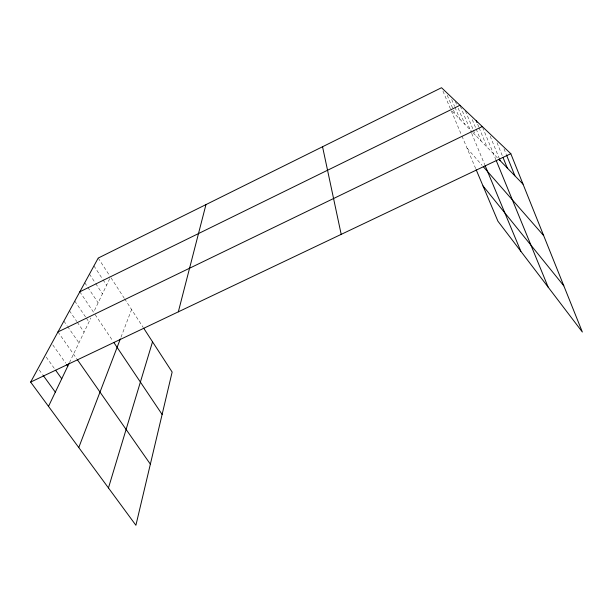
<?xml version="1.0" encoding="UTF-8"?>
<svg xmlns="http://www.w3.org/2000/svg" width="613" height="613" viewBox="0 0 613 613"><rect width="100%" height="100%" fill="white"/><g stroke="black" fill="none" stroke-linecap="round" stroke-linejoin="round"><path stroke-width="0.46" stroke-dasharray="3.06 2.3" d="M120.991 337.211L131.58 309.527M69.43 362.712L90.885 317.955M109.719 278.67L93.59 312.308L79.828 291.796M452.202 111.321L472.194 131.879M472.861 132.561L498.928 159.38M467.045 148.139L482.079 165.303M39.209 369.938L42.542 374.535M46.22 357.08L54.534 368.697M52.795 344.904L65.652 363.095M57.974 331.924L76.732 358.781M63.882 321.082L67.108 325.748M67.645 326.53L78.939 342.874M69.476 310.806L76.778 321.48M77.299 322.246L84.081 332.154M74.786 301.06L85.805 317.335M86.333 318.109L88.954 321.986M95.138 314.622L112.876 341.05M84.77 282.731L87.337 286.593M87.851 287.367L98.134 302.837M89.467 274.103L95.184 282.777M95.705 283.566L102.455 293.819M93.942 265.889L102.532 279.038M103.038 279.812L106.578 285.221M98.203 258.065L109.995 276.241M111.014 277.812L124.125 298.025M124.623 298.792L143.189 327.419M447.245 95.276L455.382 114.585M442.961 91.145L450.57 109.16M451.306 110.892L461.604 135.266M461.964 136.124L475.818 168.912M451.704 99.498L454.608 106.417M454.976 107.283L460.064 119.397M455.329 101.383L456.762 104.808M458.195 108.225L464.991 124.47M465.436 111.014L473.006 129.236M473.366 130.102L475.527 135.304M460.325 106.156L471.297 132.462M471.665 133.343L484.76 164.744M472.263 119.596L475.818 128.201M476.178 129.059L481.159 141.097M477.665 124.286L478.753 126.929M479.121 127.811L487.12 147.235M482.646 127.412L495.925 159.786M490.17 136.178L499.082 158.016M497.036 142.714L502.691 156.652M504.009 148.829L506.116 154.047"/><path stroke-width="0.92" d="M178.329 311.833L205.96 204.596M108.455 487.94L152.53 341.816M78.77 447.559L120.347 338.905M48.504 406.373L69.024 363.563M143.71 328.223L172.146 372.06L135.902 525.28L30.65 382.083L98.203 258.065L441.513 87.72L510.805 153.687L582.35 332.024L497.917 221.201L476.178 169.763M79.828 291.796L459.957 105.283M57.974 331.924L482.285 126.539M30.65 382.083L510.805 153.687M498.928 159.38L523.027 184.168M483.312 166.713L543.677 235.63M483.006 185.915L563.814 285.827M43.102 375.302L55.316 392.151M55.645 370.244L61.737 378.765M66.725 364.612L67.798 366.122M77.269 359.547L150.361 464.171M113.934 342.629L162.116 414.449M485.113 165.61L520.851 251.299M476.209 120.753L476.937 122.516M496.277 160.652L548.16 287.152M499.442 158.89L500.154 160.637M503.043 157.526L507.288 167.977M506.468 154.92L514.897 175.808M322.545 146.745L341.196 234.365"/></g></svg>
